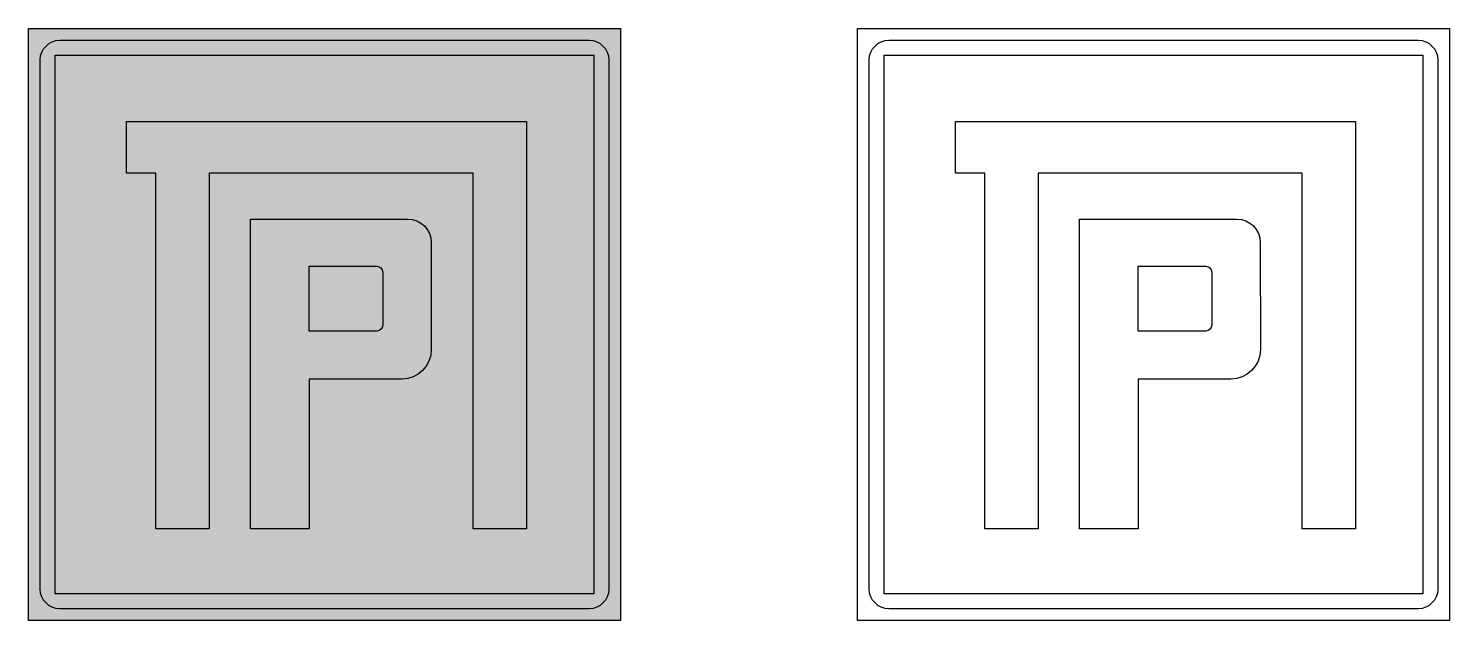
# Model space of a CAD drawing. Extents: x -93 to 1107, y 5 to 505.
import ezdxf

# ---------------------------------------------------------------- set-up
doc = ezdxf.new("R2010")
doc.units = 0
doc.header["$MEASUREMENT"] = 0

msp = doc.modelspace()

# ---------------------------------------------------------------- hatches: boundary and pattern name
h = msp.add_hatch(color=5)
h.paths.add_polyline_path([(-93.00699999999983, 5.40723), (-93.00699999999983, 505.406), (406.9900000000001, 505.406), (406.9900000000001, 5.40723)])
edge = h.paths.add_edge_path(flags=16)
edge.add_line((-66.37299999999993, 495.423), (380.36, 495.423))
edge.add_arc((380.3432175592791, 478.7562194548399), 16.66678899460969, 0.05081140511532567, 89.94230663230678, ccw=False)
edge.add_line((397.0100000000001, 478.771), (397.0100000000001, 32.04200000000003))
edge.add_arc((380.3435181279474, 32.05708054516004), 16.66648869481223, 270.05666111670575, 359.9481563438974, ccw=False)
edge.add_line((380.36, 15.3906), (-66.37299999999993, 15.3906))
edge.add_arc((-66.35723417879325, 32.05736640014125), 16.66677385692851, 180.0562631864253, 269.94580143954846, ccw=False)
edge.add_line((-83.02399999999989, 32.041), (-83.02399999999989, 478.771))
edge.add_arc((-66.35697398110192, 478.7559749134837), 16.66703279134732, 90.055092192968, 179.948348685001, ccw=False)
h.paths.add_polyline_path([(-70.50799999999992, 27.9072), (-70.50799999999992, 482.906), (384.4900000000001, 482.906), (384.4900000000001, 27.9072)], flags=0)
h.paths.add_polyline_path([(282.6460000000002, 383.049), (59.50300000000016, 383.049), (59.50300000000016, 82.75200000000001), (14.50300000000016, 82.75200000000001), (14.50300000000016, 383.049), (-10.18099999999993, 383.049), (-10.18099999999993, 426.83), (327.6500000000002, 426.83), (327.6500000000002, 383.049), (327.6500000000002, 82.75200000000001), (282.6460000000002, 82.75200000000001)], flags=0)
edge = h.paths.add_edge_path(flags=0)
edge.add_line((143.9520000000001, 82.75200000000001), (94.61900000000003, 82.75200000000001))
edge.add_line((94.61900000000003, 82.75200000000001), (94.61900000000003, 344.405))
edge.add_line((94.61900000000003, 344.405), (227.2050000000002, 344.445))
edge.add_arc((227.1943138669261, 324.445311327795), 19.99969152708521, 0.04208059901901606, 89.96938601014108, ccw=False)
edge.add_line((247.1940000000001, 324.46), (247.2000000000002, 234.201))
edge.add_arc((222.2004425576458, 234.2185627514515), 24.99956361146758, 270.01502881336046, 359.95974843268374, ccw=False)
edge.add_line((222.2070000000001, 209.219), (143.9520000000001, 209.259))
edge.add_line((143.9520000000001, 209.259), (143.9520000000001, 82.75200000000001))
edge = h.paths.add_edge_path(flags=0)
edge.add_line((143.9520000000001, 304.607), (201.144, 304.612))
edge.add_arc((201.1398546330488, 299.6118546330488), 5.000147085307707, 0.04750101426867559, 89.95249898573161, ccw=False)
edge.add_line((206.1400000000001, 299.616), (206.1410000000002, 254.877))
edge.add_arc((201.1406751634114, 254.8813248365887), 5.000326706888054, 270.04955574486115, 359.95044425513817, ccw=False)
edge.add_line((201.1450000000001, 249.881), (143.9520000000001, 249.886))
edge.add_line((143.9520000000001, 249.886), (143.9520000000001, 304.607))
h = msp.add_hatch(color=7)
edge = h.paths.add_edge_path()
edge.add_line((-66.37299999999993, 495.423), (380.36, 495.423))
edge.add_arc((380.3432175592791, 478.7562194548399), 16.66678899460969, 0.05081140511532567, 89.94230663230678, ccw=False)
edge.add_line((397.0100000000001, 478.771), (397.0100000000001, 32.04200000000003))
edge.add_arc((380.3435181279474, 32.05708054516004), 16.66648869481223, 270.05666111670575, 359.9481563438974, ccw=False)
edge.add_line((380.36, 15.3906), (-66.37299999999993, 15.3906))
edge.add_arc((-66.35723417879325, 32.05736640014125), 16.66677385692851, 180.0562631864253, 269.94580143954846, ccw=False)
edge.add_line((-83.02399999999989, 32.041), (-83.02399999999989, 478.771))
edge.add_arc((-66.35697398110192, 478.7559749134837), 16.66703279134732, 90.055092192968, 179.948348685001, ccw=False)
h.paths.add_polyline_path([(-70.50799999999992, 27.9072), (-70.50799999999992, 482.906), (384.4900000000001, 482.906), (384.4900000000001, 27.9072)], flags=16)
h.paths.add_polyline_path([(282.6460000000002, 383.049), (59.50300000000016, 383.049), (59.50300000000016, 82.75200000000001), (14.50300000000016, 82.75200000000001), (14.50300000000016, 383.049), (-10.18099999999993, 383.049), (-10.18099999999993, 426.83), (327.6500000000002, 426.83), (327.6500000000002, 383.049), (327.6500000000002, 82.75200000000001), (282.6460000000002, 82.75200000000001)], flags=0)
edge = h.paths.add_edge_path(flags=0)
edge.add_line((143.9520000000001, 82.75200000000001), (94.61900000000003, 82.75200000000001))
edge.add_line((94.61900000000003, 82.75200000000001), (94.61900000000003, 344.405))
edge.add_line((94.61900000000003, 344.405), (227.2050000000002, 344.445))
edge.add_arc((227.1943138669261, 324.445311327795), 19.99969152708521, 0.04208059901901606, 89.96938601014108, ccw=False)
edge.add_line((247.1940000000001, 324.46), (247.2000000000002, 234.201))
edge.add_arc((222.2004425576458, 234.2185627514515), 24.99956361146758, 270.01502881336046, 359.95974843268374, ccw=False)
edge.add_line((222.2070000000001, 209.219), (143.9520000000001, 209.259))
edge.add_line((143.9520000000001, 209.259), (143.9520000000001, 82.75200000000001))
edge = h.paths.add_edge_path(flags=0)
edge.add_line((143.9520000000001, 304.607), (201.144, 304.612))
edge.add_arc((201.1398546330488, 299.6118546330488), 5.000147085307707, 0.04750101426867559, 89.95249898573161, ccw=False)
edge.add_line((206.1400000000001, 299.616), (206.1410000000002, 254.877))
edge.add_arc((201.1406751634114, 254.8813248365887), 5.000326706888054, 270.04955574486115, 359.95044425513817, ccw=False)
edge.add_line((201.1450000000001, 249.881), (143.9520000000001, 249.886))
edge.add_line((143.9520000000001, 249.886), (143.9520000000001, 304.607))

# ---------------------------------------------------------------- linework, layer by layer
at = {"color": 5}
msp.add_lwpolyline([(-93.00699999999983, 5.40723), (-93.00699999999983, 505.406), (406.9900000000001, 505.406), (406.9900000000001, 5.40723)], close=True, dxfattribs=at)
for points in [[(606.993, 5.40723), (606.993, 505.406), (1106.99, 505.406), (1106.99, 5.40723)], [(-70.50799999999992, 27.9072), (-70.50799999999992, 482.906), (384.4900000000001, 482.906), (384.4900000000001, 27.9072)], [(629.492, 27.9072), (629.492, 482.906), (1084.49, 482.906), (1084.49, 27.9072)], [(282.6460000000002, 383.049), (59.50300000000016, 383.049), (59.50300000000016, 82.75200000000001), (14.50300000000016, 82.75200000000001), (14.50300000000016, 383.049), (-10.18099999999993, 383.049), (-10.18099999999993, 426.83), (327.6500000000002, 426.83), (327.6500000000002, 383.049), (327.6500000000002, 82.75200000000001), (282.6460000000002, 82.75200000000001)], [(982.6460000000001, 383.049), (759.503, 383.049), (759.503, 82.75200000000001), (714.503, 82.75200000000001), (714.503, 383.049), (689.819, 383.049), (689.819, 426.83), (1027.65, 426.83), (1027.65, 383.049), (1027.65, 82.75200000000001), (982.6460000000001, 82.75200000000001)]]:
    msp.add_lwpolyline(points, close=True)
for points in [[(-66.37299999999993, 495.423), (380.36, 495.423, -0.413659), (397.0100000000001, 478.771), (397.0100000000001, 32.042, -0.413659), (380.36, 15.3906), (-66.37299999999993, 15.3906, -0.413649), (-83.02399999999989, 32.041), (-83.02399999999989, 478.771, -0.413668)], [(633.627, 495.423), (1080.36, 495.423, -0.413659), (1097.01, 478.771), (1097.01, 32.042, -0.413659), (1080.36, 15.3906), (633.627, 15.3906, -0.413649), (616.976, 32.041), (616.976, 478.771, -0.413668)], [(143.9520000000001, 82.75200000000001), (94.61900000000003, 82.75200000000001), (94.61900000000003, 344.405), (227.2050000000002, 344.445, -0.413842), (247.1940000000001, 324.46), (247.2000000000002, 234.201, -0.413931), (222.2070000000001, 209.219), (143.9520000000001, 209.259)], [(843.952, 82.75200000000001), (794.6189999999999, 82.75200000000001), (794.6189999999999, 344.405), (927.205, 344.445, -0.413842), (947.194, 324.46), (947.2, 234.201, -0.413931), (922.207, 209.219), (843.952, 209.259)], [(143.9520000000001, 304.607), (201.144, 304.612, -0.413728), (206.1400000000001, 299.616), (206.1410000000002, 254.877, -0.413707), (201.1450000000001, 249.881), (143.9520000000001, 249.886)], [(843.952, 304.607), (901.1439999999999, 304.612, -0.413728), (906.14, 299.616), (906.1410000000001, 254.877, -0.413707), (901.145, 249.881), (843.952, 249.886)]]:
    msp.add_lwpolyline(points, format="xyb", close=True)

doc.saveas('drawing.dxf')
